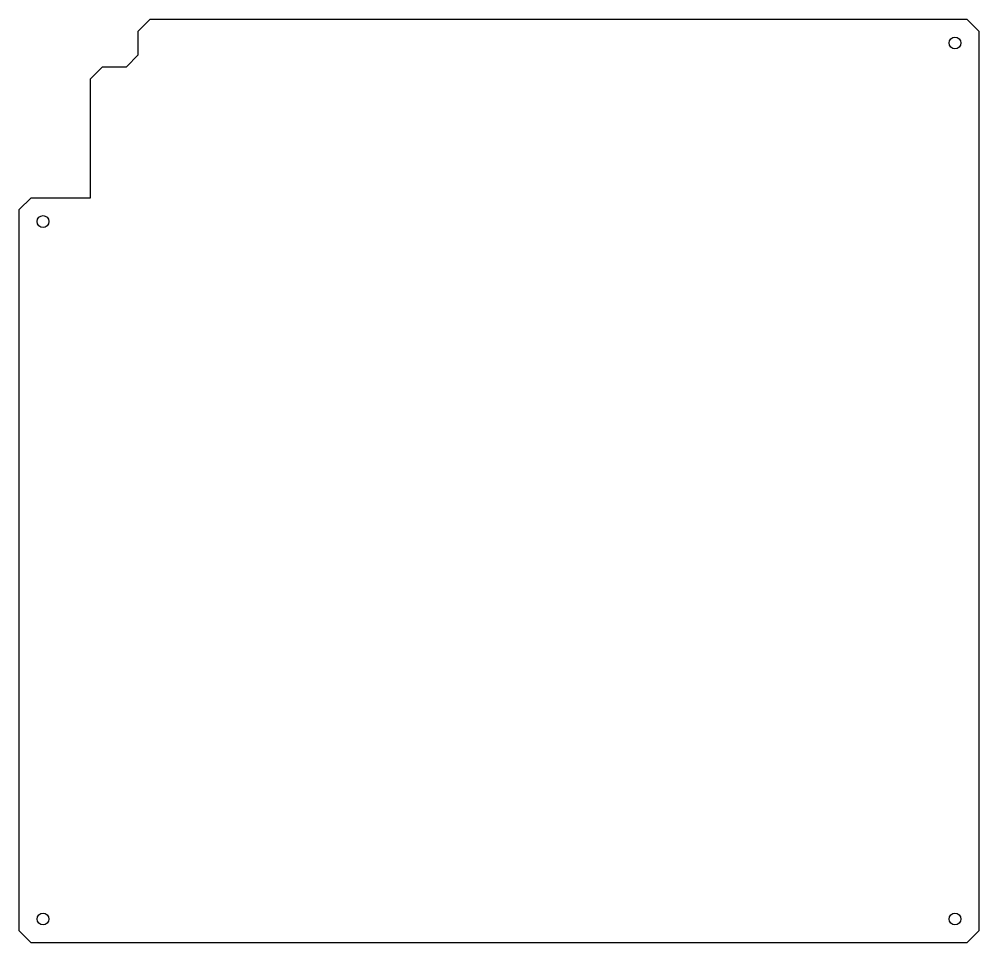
# Model space of a CAD drawing. Header units: millimetres. Extents: x -404 to -1, y -228 to 160.
import ezdxf

# ---------------------------------------------------------------- set-up
doc = ezdxf.new("R2010")
doc.units = ezdxf.units.MM
doc.layers.get('0').update_dxf_attribs({"linetype": 'CONTINUOUS'})

msp = doc.modelspace()

# ---------------------------------------------------------------- linework, layer by layer
msp.add_lwpolyline([(-369, 140), (-359, 140), (-354, 145), (-354, 155), (-349, 160), (-6, 160), (-1, 155), (-1, -223), (-6, -228), (-399, -228), (-404, -223), (-404, 80), (-399, 85), (-374, 85), (-374, 135)], close=True)
for centre in [(-11, 150), (-394, 75), (-394, -218), (-11, -218)]:
    msp.add_circle(centre, 2.5)

doc.saveas('drawing.dxf')
